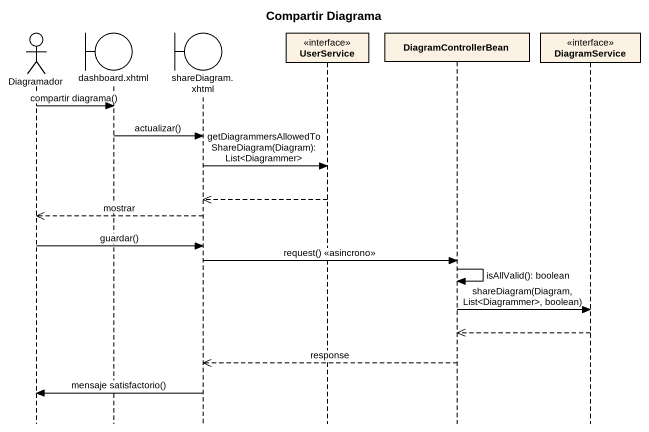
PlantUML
@startuml
title Compartir Diagrama
hide footbox
actor Diagramador
boundary "dashboard.xhtml" as dashboard_xhtml
boundary "shareDiagram.xhtml" as shareDiagram_xhtml
participant UserService <<interface>>
participant DiagramControllerBean
participant DiagramService <<interface>>

Diagramador -> dashboard_xhtml : compartir diagrama()
dashboard_xhtml -> shareDiagram_xhtml : actualizar()
shareDiagram_xhtml -> UserService : getDiagrammersAllowedToShareDiagram(Diagram): List<Diagrammer>
UserService -->> shareDiagram_xhtml
shareDiagram_xhtml -->> Diagramador : mostrar
Diagramador -> shareDiagram_xhtml : guardar()
shareDiagram_xhtml -> DiagramControllerBean : request() <<asincrono>>
DiagramControllerBean -> DiagramControllerBean : isAllValid(): boolean
DiagramControllerBean -> DiagramService : shareDiagram(Diagram, List<Diagrammer>, boolean)
DiagramService -->> DiagramControllerBean
DiagramControllerBean -->> shareDiagram_xhtml : response
shareDiagram_xhtml -> Diagramador : mensaje satisfactorio()
@enduml
